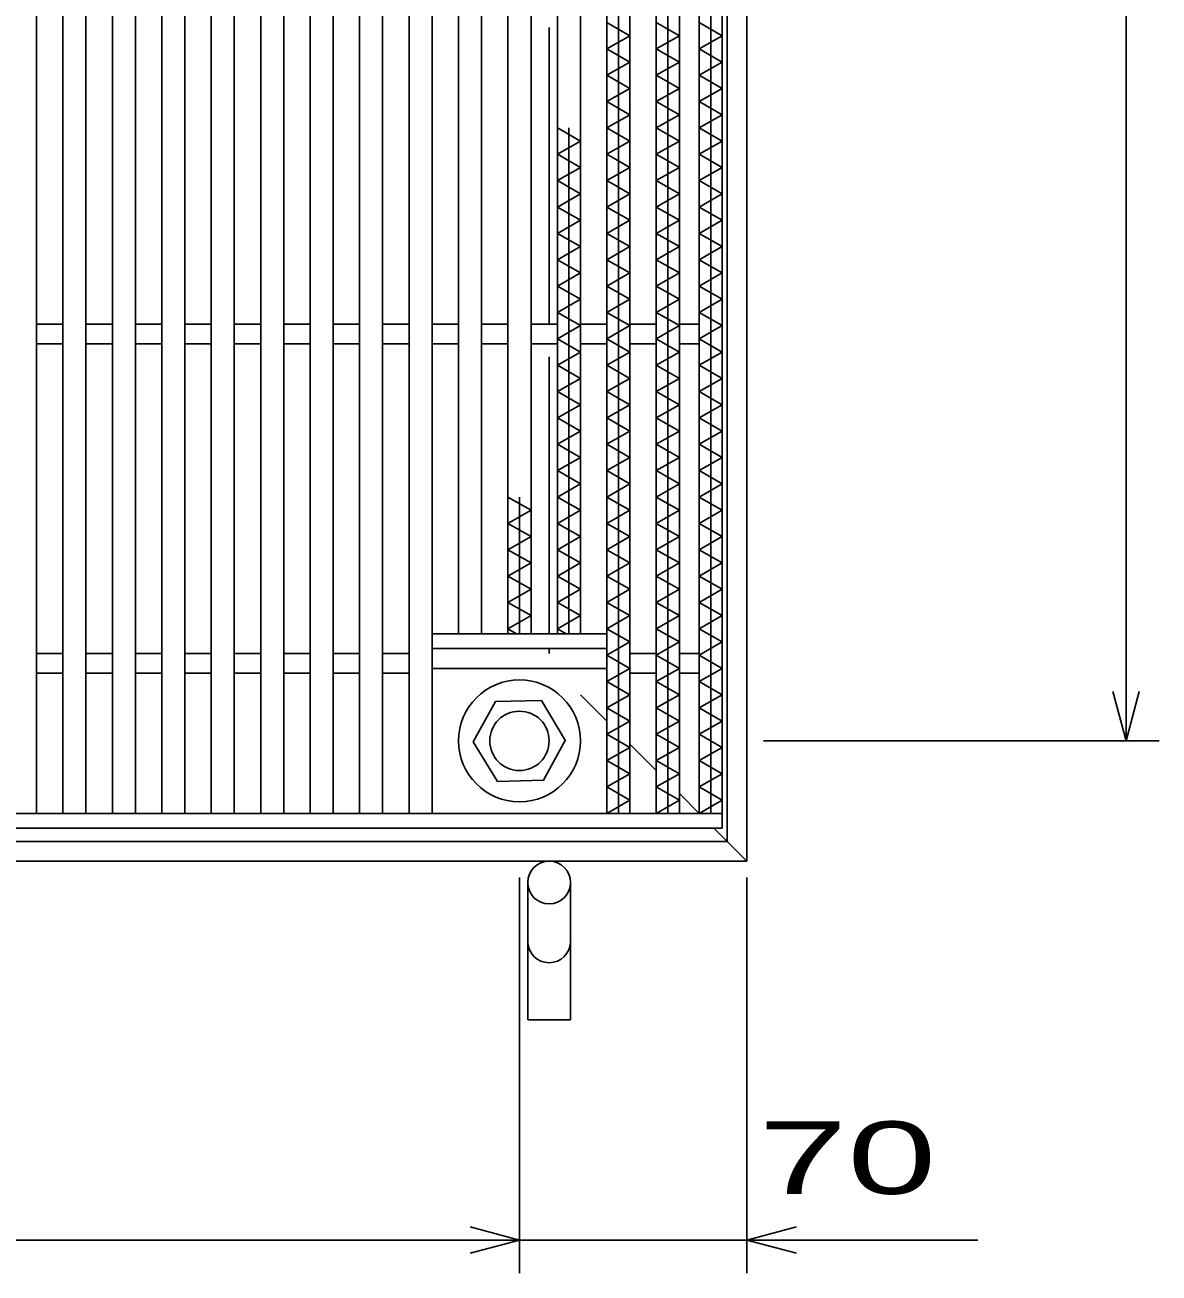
# Model space of a CAD drawing. Units: millimetres, scale not verified. Extents: x -1820 to 1731, y -1282 to 1054.
# Drawn here: x -559 to -215, y -486 to -107.2 of the extents above; entities that cross this region are included whole.
import ezdxf
from ezdxf.enums import TextEntityAlignment as Align

# ---------------------------------------------------------------- set-up
doc = ezdxf.new("R2010")
doc.units = ezdxf.units.MM
doc.header["$LTSCALE"] = 10
doc.linetypes.add('DASHED', pattern=[7.5, 6, -1.5])
for name, color, linetype, lineweight in [('16', 3, 'Continuous', 25), ('19', 6, 'Continuous', 25), ('22', 4, 'Continuous', 25)]:
    doc.layers.add(name, color=color, linetype=linetype, lineweight=lineweight)
doc.styles.add('ベクトル', font='')
doc.styles.get('ベクトル').set_extended_font_data('ベクトル')

msp = doc.modelspace()

# ---------------------------------------------------------------- linework, layer by layer
at = {"layer": '16'}
for p, q in [((-555.5, -346.5), (-555.5, 644.5)), ((-547.5, -346.5), (-547.5, 644.5)), ((-540.5, -346.5), (-540.5, 644.5)), ((-532.5, -346.5), (-532.5, 644.5)), ((-525.5, -346.5), (-525.5, 644.5)), ((-517.5, -346.5), (-517.5, 644.5)), ((-510.5, -346.5), (-510.5, 644.5)), ((-502.5, -346.5), (-502.5, 644.5)), ((-495.5, -346.5), (-495.5, 644.5)), ((-487.5, -346.5), (-487.5, 644.5)), ((-480.5, -346.5), (-480.5, 644.5)), ((-472.5, -346.5), (-472.5, 644.5)), ((-465.5, -346.5), (-465.5, 644.5)), ((-457.5, -346.5), (-457.5, 644.5)), ((-450.5, -346.5), (-450.5, 644.5)), ((-442.5, -346.5), (-442.5, 644.5)), ((-435.5, -346.5), (-435.5, 644.5)), ((-382.5, -346.5), (-382.5, 644.5)), ((-375.5, -346.5), (-375.5, 644.5)), ((-367.5, -346.5), (-367.5, 644.5)), ((-360.5, -346.5), (-360.5, 644.5)), ((-354.5, -346.5), (-354.5, 644.5)), ((-347.5, -346.5), (-347.5, 644.5)), ((-427.5, -292), (-427.5, 590)), ((-420.5, -292), (-420.5, 590)), ((-412.5, -292), (-412.5, 590)), ((-405.5, -292), (-405.5, 590)), ((-397.5, -292), (-397.5, 590)), ((-390.5, -292), (-390.5, 590)), ((-351, -346.5), (-351, 197.5)), ((-364, -346.5), (-364, 85.5)), ((-379, -346.5), (-379, -26.5)), ((-375.5, -110.5), (-382.5, -106.5)), ((-360.5, -110.5), (-367.5, -106.5)), ((-347.5, -110.5), (-354.5, -106.5)), ((-382.5, -114.5), (-375.5, -110.5)), ((-367.5, -114.5), (-360.5, -110.5)), ((-354.5, -114.5), (-347.5, -110.5)), ((-375.5, -118.5), (-382.5, -114.5)), ((-360.5, -118.5), (-367.5, -114.5)), ((-347.5, -118.5), (-354.5, -114.5)), ((-382.5, -122.5), (-375.5, -118.5)), ((-367.5, -122.5), (-360.5, -118.5)), ((-354.5, -122.5), (-347.5, -118.5)), ((-375.5, -126.5), (-382.5, -122.5)), ((-360.5, -126.5), (-367.5, -122.5)), ((-347.5, -126.5), (-354.5, -122.5)), ((-382.5, -130.5), (-375.5, -126.5)), ((-367.5, -130.5), (-360.5, -126.5)), ((-354.5, -130.5), (-347.5, -126.5)), ((-375.5, -134.5), (-382.5, -130.5)), ((-360.5, -134.5), (-367.5, -130.5)), ((-347.5, -134.5), (-354.5, -130.5)), ((-382.5, -138.5), (-375.5, -134.5)), ((-367.5, -138.5), (-360.5, -134.5)), ((-354.5, -138.5), (-347.5, -134.5)), ((-390.5, -142.5), (-397.5, -138.5)), ((-394, -292), (-394, -138.5)), ((-375.5, -142.5), (-382.5, -138.5)), ((-360.5, -142.5), (-367.5, -138.5)), ((-347.5, -142.5), (-354.5, -138.5)), ((-397.5, -146.5), (-390.5, -142.5)), ((-382.5, -146.5), (-375.5, -142.5)), ((-367.5, -146.5), (-360.5, -142.5)), ((-354.5, -146.5), (-347.5, -142.5)), ((-390.5, -150.5), (-397.5, -146.5)), ((-375.5, -150.5), (-382.5, -146.5)), ((-360.5, -150.5), (-367.5, -146.5)), ((-347.5, -150.5), (-354.5, -146.5)), ((-397.5, -154.5), (-390.5, -150.5)), ((-382.5, -154.5), (-375.5, -150.5)), ((-367.5, -154.5), (-360.5, -150.5)), ((-354.5, -154.5), (-347.5, -150.5)), ((-390.5, -158.5), (-397.5, -154.5)), ((-375.5, -158.5), (-382.5, -154.5)), ((-360.5, -158.5), (-367.5, -154.5)), ((-347.5, -158.5), (-354.5, -154.5)), ((-397.5, -162.5), (-390.5, -158.5)), ((-382.5, -162.5), (-375.5, -158.5)), ((-367.5, -162.5), (-360.5, -158.5)), ((-354.5, -162.5), (-347.5, -158.5)), ((-390.5, -166.5), (-397.5, -162.5)), ((-375.5, -166.5), (-382.5, -162.5)), ((-360.5, -166.5), (-367.5, -162.5)), ((-347.5, -166.5), (-354.5, -162.5)), ((-397.5, -170.5), (-390.5, -166.5)), ((-382.5, -170.5), (-375.5, -166.5)), ((-367.5, -170.5), (-360.5, -166.5)), ((-354.5, -170.5), (-347.5, -166.5)), ((-390.5, -174.5), (-397.5, -170.5)), ((-375.5, -174.5), (-382.5, -170.5)), ((-360.5, -174.5), (-367.5, -170.5)), ((-347.5, -174.5), (-354.5, -170.5)), ((-397.5, -178.5), (-390.5, -174.5)), ((-382.5, -178.5), (-375.5, -174.5)), ((-367.5, -178.5), (-360.5, -174.5)), ((-354.5, -178.5), (-347.5, -174.5)), ((-390.5, -182.5), (-397.5, -178.5)), ((-375.5, -182.5), (-382.5, -178.5)), ((-360.5, -182.5), (-367.5, -178.5)), ((-347.5, -182.5), (-354.5, -178.5)), ((-397.5, -186.5), (-390.5, -182.5)), ((-382.5, -186.5), (-375.5, -182.5)), ((-367.5, -186.5), (-360.5, -182.5)), ((-354.5, -186.5), (-347.5, -182.5)), ((-390.5, -190.5), (-397.5, -186.5)), ((-375.5, -190.5), (-382.5, -186.5)), ((-360.5, -190.5), (-367.5, -186.5)), ((-347.5, -190.5), (-354.5, -186.5)), ((-397.5, -194.5), (-390.5, -190.5)), ((-382.5, -194.5), (-375.5, -190.5)), ((-367.5, -194.5), (-360.5, -190.5)), ((-354.5, -194.5), (-347.5, -190.5)), ((-390.5, -198.5), (-397.5, -194.5)), ((-375.5, -198.5), (-382.5, -194.5)), ((-360.5, -198.5), (-367.5, -194.5)), ((-347.5, -198.5), (-354.5, -194.5)), ((-555.5, -198), (-547.5, -198)), ((-540.5, -198), (-532.5, -198)), ((-525.5, -198), (-517.5, -198)), ((-510.5, -198), (-502.5, -198)), ((-495.5, -198), (-487.5, -198)), ((-480.5, -198), (-472.5, -198)), ((-465.5, -198), (-457.5, -198)), ((-450.5, -198), (-442.5, -198)), ((-435.5, -198), (-427.5, -198)), ((-420.5, -198), (-412.5, -198)), ((-405.5, -198), (-397.5, -198)), ((-397.5, -202.5), (-390.5, -198.5)), ((-390.5, -198), (-382.5, -198)), ((-382.5, -202.5), (-375.5, -198.5)), ((-375.5, -198), (-367.5, -198)), ((-367.5, -202.5), (-360.5, -198.5)), ((-360.5, -198), (-354.5, -198)), ((-354.5, -202.5), (-347.5, -198.5)), ((-555.5, -204), (-547.5, -204)), ((-540.5, -204), (-532.5, -204)), ((-525.5, -204), (-517.5, -204)), ((-510.5, -204), (-502.5, -204)), ((-495.5, -204), (-487.5, -204)), ((-480.5, -204), (-472.5, -204)), ((-465.5, -204), (-457.5, -204)), ((-450.5, -204), (-442.5, -204)), ((-435.5, -204), (-427.5, -204)), ((-420.5, -204), (-412.5, -204)), ((-405.5, -204), (-397.5, -204)), ((-390.5, -206.5), (-397.5, -202.5)), ((-390.5, -204), (-382.5, -204)), ((-375.5, -206.5), (-382.5, -202.5)), ((-375.5, -204), (-367.5, -204)), ((-360.5, -206.5), (-367.5, -202.5)), ((-360.5, -204), (-354.5, -204)), ((-347.5, -206.5), (-354.5, -202.5)), ((-397.5, -210.5), (-390.5, -206.5)), ((-382.5, -210.5), (-375.5, -206.5)), ((-367.5, -210.5), (-360.5, -206.5)), ((-354.5, -210.5), (-347.5, -206.5)), ((-390.5, -214.5), (-397.5, -210.5)), ((-375.5, -214.5), (-382.5, -210.5)), ((-360.5, -214.5), (-367.5, -210.5)), ((-347.5, -214.5), (-354.5, -210.5)), ((-397.5, -218.5), (-390.5, -214.5)), ((-382.5, -218.5), (-375.5, -214.5)), ((-367.5, -218.5), (-360.5, -214.5)), ((-354.5, -218.5), (-347.5, -214.5)), ((-390.5, -222.5), (-397.5, -218.5)), ((-375.5, -222.5), (-382.5, -218.5)), ((-360.5, -222.5), (-367.5, -218.5)), ((-347.5, -222.5), (-354.5, -218.5)), ((-397.5, -226.5), (-390.5, -222.5)), ((-382.5, -226.5), (-375.5, -222.5)), ((-367.5, -226.5), (-360.5, -222.5)), ((-354.5, -226.5), (-347.5, -222.5)), ((-390.5, -230.5), (-397.5, -226.5)), ((-375.5, -230.5), (-382.5, -226.5)), ((-360.5, -230.5), (-367.5, -226.5)), ((-347.5, -230.5), (-354.5, -226.5)), ((-397.5, -234.5), (-390.5, -230.5)), ((-382.5, -234.5), (-375.5, -230.5)), ((-367.5, -234.5), (-360.5, -230.5)), ((-354.5, -234.5), (-347.5, -230.5)), ((-390.5, -238.5), (-397.5, -234.5)), ((-375.5, -238.5), (-382.5, -234.5)), ((-360.5, -238.5), (-367.5, -234.5)), ((-347.5, -238.5), (-354.5, -234.5)), ((-397.5, -242.5), (-390.5, -238.5)), ((-382.5, -242.5), (-375.5, -238.5)), ((-367.5, -242.5), (-360.5, -238.5)), ((-354.5, -242.5), (-347.5, -238.5)), ((-390.5, -246.5), (-397.5, -242.5)), ((-375.5, -246.5), (-382.5, -242.5)), ((-360.5, -246.5), (-367.5, -242.5)), ((-347.5, -246.5), (-354.5, -242.5)), ((-397.5, -250.5), (-390.5, -246.5)), ((-382.5, -250.5), (-375.5, -246.5)), ((-367.5, -250.5), (-360.5, -246.5)), ((-354.5, -250.5), (-347.5, -246.5)), ((-405.5, -254.5), (-412.5, -250.5)), ((-409, -292), (-409, -250.5)), ((-390.5, -254.5), (-397.5, -250.5)), ((-375.5, -254.5), (-382.5, -250.5)), ((-360.5, -254.5), (-367.5, -250.5)), ((-347.5, -254.5), (-354.5, -250.5)), ((-412.5, -258.5), (-405.5, -254.5)), ((-397.5, -258.5), (-390.5, -254.5)), ((-382.5, -258.5), (-375.5, -254.5)), ((-367.5, -258.5), (-360.5, -254.5)), ((-354.5, -258.5), (-347.5, -254.5)), ((-405.5, -262.5), (-412.5, -258.5)), ((-390.5, -262.5), (-397.5, -258.5)), ((-375.5, -262.5), (-382.5, -258.5)), ((-360.5, -262.5), (-367.5, -258.5)), ((-347.5, -262.5), (-354.5, -258.5)), ((-412.5, -266.5), (-405.5, -262.5)), ((-397.5, -266.5), (-390.5, -262.5)), ((-382.5, -266.5), (-375.5, -262.5)), ((-367.5, -266.5), (-360.5, -262.5)), ((-354.5, -266.5), (-347.5, -262.5)), ((-405.5, -270.5), (-412.5, -266.5)), ((-390.5, -270.5), (-397.5, -266.5)), ((-375.5, -270.5), (-382.5, -266.5)), ((-360.5, -270.5), (-367.5, -266.5)), ((-347.5, -270.5), (-354.5, -266.5)), ((-412.5, -274.5), (-405.5, -270.5)), ((-397.5, -274.5), (-390.5, -270.5)), ((-382.5, -274.5), (-375.5, -270.5)), ((-367.5, -274.5), (-360.5, -270.5)), ((-354.5, -274.5), (-347.5, -270.5)), ((-405.5, -278.5), (-412.5, -274.5)), ((-390.5, -278.5), (-397.5, -274.5)), ((-375.5, -278.5), (-382.5, -274.5)), ((-360.5, -278.5), (-367.5, -274.5)), ((-347.5, -278.5), (-354.5, -274.5)), ((-412.5, -282.5), (-405.5, -278.5)), ((-397.5, -282.5), (-390.5, -278.5)), ((-382.5, -282.5), (-375.5, -278.5)), ((-367.5, -282.5), (-360.5, -278.5)), ((-354.5, -282.5), (-347.5, -278.5)), ((-405.5, -286.5), (-412.5, -282.5)), ((-390.5, -286.5), (-397.5, -282.5)), ((-375.5, -286.5), (-382.5, -282.5)), ((-360.5, -286.5), (-367.5, -282.5)), ((-347.5, -286.5), (-354.5, -282.5)), ((-412.5, -290.5), (-405.5, -286.5)), ((-397.5, -290.5), (-390.5, -286.5)), ((-382.5, -290.5), (-375.5, -286.5)), ((-367.5, -290.5), (-360.5, -286.5)), ((-354.5, -290.5), (-347.5, -286.5)), ((-409.87, -292), (-412.5, -290.5)), ((-394.87, -292), (-397.5, -290.5)), ((-375.5, -294.5), (-382.5, -290.5)), ((-360.5, -294.5), (-367.5, -290.5)), ((-347.5, -294.5), (-354.5, -290.5)), ((-435.5, -292), (-382.5, -292)), ((-435.5, -296.5), (-435.5, -292)), ((-382.5, -296.5), (-382.5, -292)), ((-382.5, -298.5), (-375.5, -294.5)), ((-367.5, -298.5), (-360.5, -294.5)), ((-354.5, -298.5), (-347.5, -294.5)), ((-555.5, -298), (-547.5, -298)), ((-540.5, -298), (-532.5, -298)), ((-525.5, -298), (-517.5, -298)), ((-510.5, -298), (-502.5, -298)), ((-495.5, -298), (-487.5, -298)), ((-480.5, -298), (-472.5, -298)), ((-465.5, -298), (-457.5, -298)), ((-450.5, -298), (-442.5, -298)), ((-435.5, -296.5), (-382.5, -296.5)), ((-375.5, -302.5), (-382.5, -298.5)), ((-375.5, -298), (-367.5, -298)), ((-360.5, -302.5), (-367.5, -298.5)), ((-360.5, -298), (-354.5, -298)), ((-347.5, -302.5), (-354.5, -298.5)), ((-435.5, -302.5), (-382.5, -302.5)), ((-382.5, -306.5), (-375.5, -302.5)), ((-367.5, -306.5), (-360.5, -302.5)), ((-354.5, -306.5), (-347.5, -302.5)), ((-555.5, -304), (-547.5, -304)), ((-540.5, -304), (-532.5, -304)), ((-525.5, -304), (-517.5, -304)), ((-510.5, -304), (-502.5, -304)), ((-495.5, -304), (-487.5, -304)), ((-480.5, -304), (-472.5, -304)), ((-465.5, -304), (-457.5, -304)), ((-450.5, -304), (-442.5, -304)), ((-375.5, -310.5), (-382.5, -306.5)), ((-375.5, -304), (-367.5, -304)), ((-360.5, -310.5), (-367.5, -306.5)), ((-360.5, -304), (-354.5, -304)), ((-347.5, -310.5), (-354.5, -306.5)), ((-382.5, -314.5), (-375.5, -310.5)), ((-367.5, -314.5), (-360.5, -310.5)), ((-354.5, -314.5), (-347.5, -310.5)), ((-416.29, -312.55), (-423, -324.84)), ((-402.3, -312.21), (-416.29, -312.55)), ((-395, -324.5), (-402.3, -312.21)), ((-375.5, -318.5), (-382.5, -314.5)), ((-360.5, -318.5), (-367.5, -314.5)), ((-347.5, -318.5), (-354.5, -314.5)), ((-382.5, -322.5), (-375.5, -318.5)), ((-367.5, -322.5), (-360.5, -318.5)), ((-354.5, -322.5), (-347.5, -318.5)), ((-415.7, -336.79), (-423, -324.84)), ((-401.71, -336.45), (-395, -324.16)), ((-375.5, -326.5), (-382.5, -322.5)), ((-360.5, -326.5), (-367.5, -322.5)), ((-347.5, -326.5), (-354.5, -322.5)), ((-382.5, -330.5), (-375.5, -326.5)), ((-367.5, -330.5), (-360.5, -326.5)), ((-354.5, -330.5), (-347.5, -326.5)), ((-375.5, -334.5), (-382.5, -330.5)), ((-360.5, -334.5), (-367.5, -330.5)), ((-347.5, -334.5), (-354.5, -330.5)), ((-401.71, -336.45), (-415.7, -336.79)), ((-382.5, -338.5), (-375.5, -334.5)), ((-367.5, -338.5), (-360.5, -334.5)), ((-354.5, -338.5), (-347.5, -334.5)), ((-375.5, -342.5), (-382.5, -338.5)), ((-360.5, -342.5), (-367.5, -338.5)), ((-347.5, -342.5), (-354.5, -338.5)), ((-382.5, -346.5), (-375.5, -342.5)), ((-367.5, -346.5), (-360.5, -342.5)), ((-354.5, -346.5), (-347.5, -342.5)), ((-847.5, -346.5), (-347.5, -346.5)), ((-562.5, -346.5), (-555.5, -346.5)), ((-547.5, -346.5), (-540.5, -346.5)), ((-532.5, -346.5), (-525.5, -346.5)), ((-517.5, -346.5), (-510.5, -346.5)), ((-502.5, -346.5), (-495.5, -346.5)), ((-487.5, -346.5), (-480.5, -346.5)), ((-472.5, -346.5), (-465.5, -346.5)), ((-457.5, -346.5), (-450.5, -346.5)), ((-442.5, -346.5), (-435.5, -346.5)), ((-427.5, -346.5), (-420.5, -346.5)), ((-412.5, -346.5), (-405.5, -346.5)), ((-397.5, -346.5), (-390.5, -346.5)), ((-382.5, -346.5), (-375.5, -346.5)), ((-367.5, -346.5), (-360.5, -346.5)), ((-354.5, -346.5), (-347.5, -346.5)), ((-347.5, -346.5), (-347.5, -351)), ((-347.5, -351), (-847.5, -351))]:
    msp.add_line(p, q, dxfattribs=at)
for radius in [18.5, 9]:
    msp.add_circle((-409, -324.5), radius, dxfattribs=at)
at = {"layer": '19'}
for p, q in [((-340, -361), (-340, 659)), ((-346, -355), (-346, 653)), ((-400, -198), (-400, -108)), ((-400, -292), (-400, -208)), ((-1354, -355), (-346, -355)), ((-1360, -361), (-340, -361)), ((-406.5, -367.5), (-406.5, -409.12)), ((-393.5, -409.12), (-393.5, -367.5)), ((-406.5, -409.12), (-393.5, -409.12))]:
    msp.add_line(p, q, dxfattribs=at)
at = {"layer": '19', "linetype": 'DASHED'}
for p, q in [((-400, -298), (-400, -296.5)), ((-382.5, -318.5), (-390.5, -310.5)), ((-367.5, -333.5), (-375.5, -325.5)), ((-354.5, -346.5), (-360.5, -340.5)), ((-340, -361), (-350, -351))]:
    msp.add_line(p, q, dxfattribs=at)
at = {"layer": '19'}
msp.add_circle((-400, -367.5), 6.5, dxfattribs=at)
msp.add_arc((-400, -385.34), 6.5, 180, 0, dxfattribs=at)
at = {"layer": '22'}
for p, q in [((-225, -324.5), (-225, 622.5)), ((-225, -324.5), (-229, -309.5)), ((-225, -324.5), (-221, -309.5)), ((-335, -324.5), (-215, -324.5)), ((-409, -486), (-409, -366)), ((-340, -486), (-340, -366)), ((-409, -476), (-424, -472)), ((-340, -476), (-325, -472)), ((-784, -476), (-409, -476)), ((-424, -480), (-409, -476)), ((-409, -476), (-340, -476)), ((-325, -480), (-340, -476)), ((-340, -476), (-270, -476))]:
    msp.add_line(p, q, dxfattribs=at)

# ---------------------------------------------------------------- texts
at = {"layer": '22', "color": 2, "style": 'ベクトル', "width": 1.65}
msp.add_text(' 70 ', height=21.99, dxfattribs=at).set_placement((-350, -451), align=Align.MIDDLE_LEFT)

doc.saveas('drawing.dxf')
